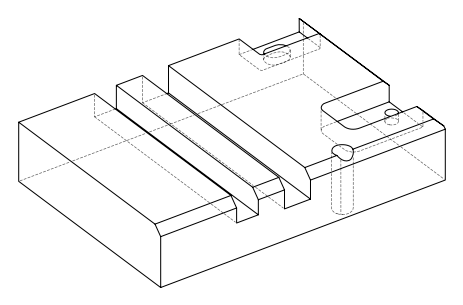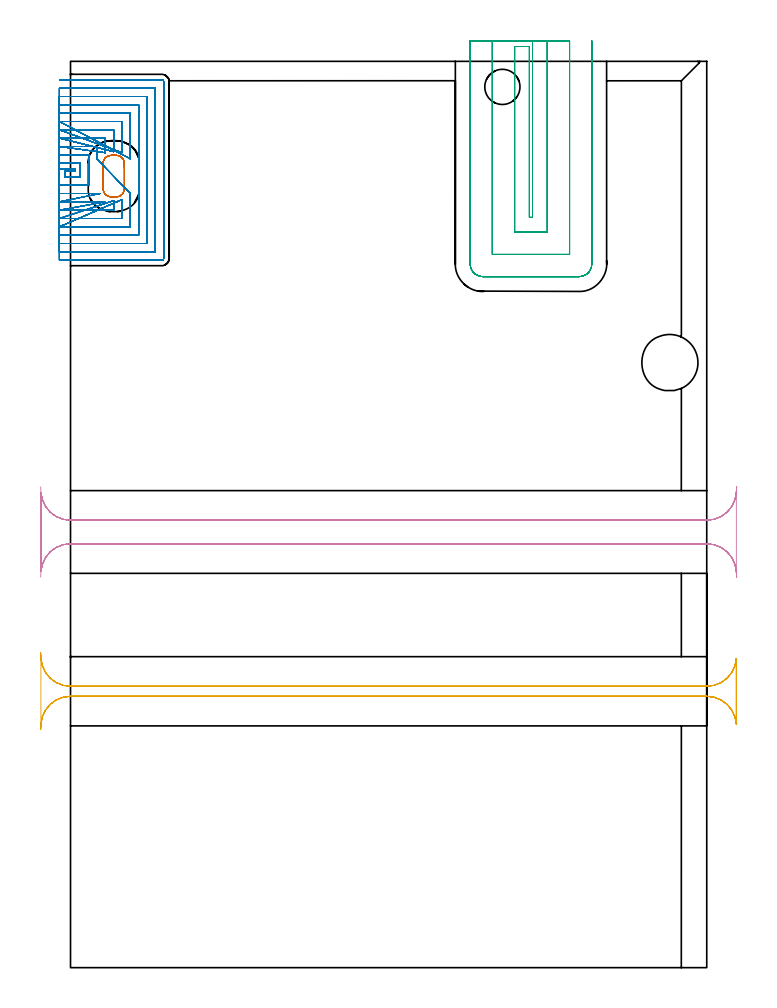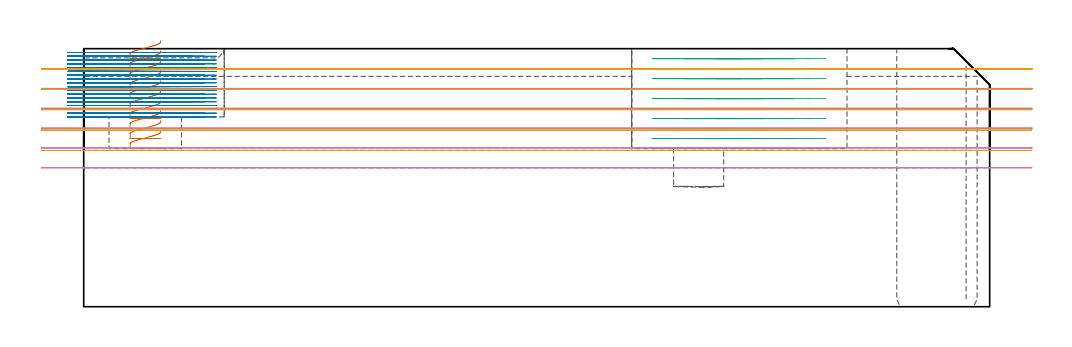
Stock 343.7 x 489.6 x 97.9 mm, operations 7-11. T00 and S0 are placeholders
(PLAN: 12 operations, 6 tool changes, 156.8 min)
(1 INDEXABLE_INSERT_DRILL_BLIND_HOLE_FROM_SOLID | STEP1POCKET | NXT0302_009 | 0.08 min | 14817 mm3)
(2 AREA_MILL | FG_CHAMFER_SURFACE | UGT0205_001 | 5.52 min | 12905 mm3)
(3 AREA_MILL_1 | FG_CHAMFER_SURFACE_1 | UGT0205_001 | 6.46 min | 11797 mm3)
(4 AREA_MILL_2 | FG_CHAMFER_SURFACE_2 | UGT0205_001 | 2.09 min | 5528 mm3)
(5 AREA_MILL_3 | FG_CHAMFER_SURFACE_3 | UGT0205_001 | 1.71 min | 3305 mm3)
(6 AREA_MILL_4 | FG_CHAMFER_SURFACE_4 | UGT0205_001 | 9.2 min | 21869 mm3)
(7 MILL_RECTANGULAR_POCKET | POCKET_RECTANGULAR_STRAIGHT | NXT0201_012 | Follow Part, ap 4, ae 75% | 2.29 min | 35015 mm3)
(8 MILL_SLOT | SLOT_PARTIAL_RECTANGULAR | NXT0201_008 | Follow Part, ap 1.5, ae 75% | 82.63 min | 118316 mm3)
(9 MILL_SLOT_1 | SLOT_PARTIAL_RECTANGULAR_1 | NXT0201_012 | Follow Part, ap 4, ae 75% | 23.84 min | 369933 mm3)
(10 MILL_RECTANGULAR_SLOT | SLOT_RECTANGULAR | UGT0201_004 | Follow Part, ap 8, ae 75% | 10.13 min | 693141 mm3)
(11 MILL_RECTANGULAR_SLOT_1 | SLOT_RECTANGULAR_1 | UGT0201_004 | Follow Part, ap 8, ae 75% | 8.37 min | 494891 mm3)
(12 MILL_THROUGH_HOLE_FROM_SOLID_MATERIAL | STEP1HOLE | NXT0201_007 | Circular | 4.45 min | 70496 mm3)
(TOOL NXT0302_009 | Index. Insert Drill 19mm [880-D1900L25-05] | D19 PA176 FL95 Z2)
(TOOL UGT0205_001 | Chamfer Mill 20 x 3 x 45 deg. | D20 FL50 Z2)
(TOOL NXT0201_012 | ENDMILL 16mm [2P460-1600-NA 1630] | D16 FL38 Z6)
(TOOL NXT0201_008 | ENDMILL 6mm [2P460-0600-NA 1630] | D6 FL26 Z6)
(TOOL UGT0201_004 | End Mill 32 mm | D32 FL53 Z6)
(TOOL NXT0201_007 | ENDMILL 25mm [R216.25-25050GCK54P 1620] | D25 R3 FL54 Z5)
(OP 7 MILL_RECTANGULAR_POCKET)
G17 G21 G94 G90
T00 M6
G54
G17 G0 G90 X29.1 Y432.388 S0 M3
G43 Z107.9 H1
Z100.9
G94 G1 Y434.4 Z100.361 F250.
Y434.61 Z100.305
X29.032 Y435.196 Z100.146
X28.887 Y435.769 Z99.988
X28.666 Y436.316 Z99.83
X28.374 Y436.829 Z99.672
X28.017 Y437.299 Z99.514
X27.599 Y437.717 Z99.355
X27.129 Y438.074 Z99.197
X26.616 Y438.366 Z99.039
X26.069 Y438.587 Z98.881
X25.496 Y438.732 Z98.723
X24.91 Y438.8 Z98.564
X21.79 Z97.728
X21.204 Y438.732 Z97.57
X20.631 Y438.587 Z97.412
X20.084 Y438.366 Z97.254
X19.571 Y438.074 Z97.096
X19.101 Y437.717 Z96.937
X18.683 Y437.299 Z96.779
X18.326 Y436.829 Z96.621
X18.034 Y436.316 Z96.463
X17.813 Y435.769 Z96.305
X17.668 Y435.196 Z96.146
X17.6 Y434.61 Z95.988
Y434.4 Z95.932
Y427.6 Z94.11
Y420.8 F500.
G3 X22. Y416.4 R4.4
G1 X24.7
G3 X29.1 Y420.8 R4.4
G1 Y434.4
G3 X24.7 Y438.8 R4.4
G1 X22.
G3 X17.6 Y434.4 R4.4
G1 Y427.6
Y426.6
G0 X29.1 Y432.388 Z97.11
G1 Y434.4 Z96.571 F250.
Y434.61 Z96.515
X29.032 Y435.196 Z96.356
X28.887 Y435.769 Z96.198
X28.666 Y436.316 Z96.04
X28.374 Y436.829 Z95.882
X28.017 Y437.299 Z95.724
X27.599 Y437.717 Z95.565
X27.129 Y438.074 Z95.407
X26.616 Y438.366 Z95.249
X26.069 Y438.587 Z95.091
X25.496 Y438.732 Z94.933
X24.91 Y438.8 Z94.774
X21.79 Z93.938
X21.204 Y438.732 Z93.78
X20.631 Y438.587 Z93.622
X20.084 Y438.366 Z93.464
X19.571 Y438.074 Z93.306
X19.101 Y437.717 Z93.147
X18.683 Y437.299 Z92.989
X18.326 Y436.829 Z92.831
X18.034 Y436.316 Z92.673
X17.813 Y435.769 Z92.515
X17.668 Y435.196 Z92.356
X17.6 Y434.61 Z92.198
Y434.4 Z92.142
Y427.6 Z90.32
Y420.8 F500.
G3 X22. Y416.4 R4.4
G1 X24.7
G3 X29.1 Y420.8 R4.4
G1 Y434.4
G3 X24.7 Y438.8 R4.4
G1 X22.
G3 X17.6 Y434.4 R4.4
G1 Y427.6
Y426.6
G0 X29.1 Y432.388 Z93.32
G1 Y434.4 Z92.781 F250.
Y434.61 Z92.725
X29.032 Y435.196 Z92.566
X28.887 Y435.769 Z92.408
X28.666 Y436.316 Z92.25
X28.374 Y436.829 Z92.092
X28.017 Y437.299 Z91.934
X27.599 Y437.717 Z91.775
X27.129 Y438.074 Z91.617
X26.616 Y438.366 Z91.459
X26.069 Y438.587 Z91.301
X25.496 Y438.732 Z91.143
X24.91 Y438.8 Z90.984
X21.79 Z90.148
X21.204 Y438.732 Z89.99
X20.631 Y438.587 Z89.832
X20.084 Y438.366 Z89.674
X19.571 Y438.074 Z89.516
X19.101 Y437.717 Z89.357
X18.683 Y437.299 Z89.199
X18.326 Y436.829 Z89.041
X18.034 Y436.316 Z88.883
X17.813 Y435.769 Z88.725
X17.668 Y435.196 Z88.566
X17.6 Y434.61 Z88.408
Y434.4 Z88.352
Y427.6 Z86.53
Y420.8 F500.
G3 X22. Y416.4 R4.4
G1 X24.7
G3 X29.1 Y420.8 R4.4
G1 Y434.4
G3 X24.7 Y438.8 R4.4
G1 X22.
G3 X17.6 Y434.4 R4.4
G1 Y427.6
Y426.6
G0 X29.1 Y432.388 Z89.53
G1 Y434.4 Z88.991 F250.
Y434.61 Z88.935
X29.032 Y435.196 Z88.776
X28.887 Y435.769 Z88.618
X28.666 Y436.316 Z88.46
X28.374 Y436.829 Z88.302
X28.017 Y437.299 Z88.144
X27.599 Y437.717 Z87.985
X27.129 Y438.074 Z87.827
X26.616 Y438.366 Z87.669
X26.069 Y438.587 Z87.511
X25.496 Y438.732 Z87.353
X24.91 Y438.8 Z87.194
X21.79 Z86.358
X21.204 Y438.732 Z86.2
X20.631 Y438.587 Z86.042
X20.084 Y438.366 Z85.884
X19.571 Y438.074 Z85.726
X19.101 Y437.717 Z85.567
X18.683 Y437.299 Z85.409
X18.326 Y436.829 Z85.251
X18.034 Y436.316 Z85.093
X17.813 Y435.769 Z84.935
X17.668 Y435.196 Z84.776
X17.6 Y434.61 Z84.618
Y434.4 Z84.562
Y427.6 Z82.74
Y420.8 F500.
G3 X22. Y416.4 R4.4
G1 X24.7
G3 X29.1 Y420.8 R4.4
G1 Y434.4
G3 X24.7 Y438.8 R4.4
G1 X22.
G3 X17.6 Y434.4 R4.4
G1 Y427.6
Y426.6
G0 X29.1 Y432.388 Z85.74
G1 Y434.4 Z85.201 F250.
Y434.61 Z85.145
X29.032 Y435.196 Z84.986
X28.887 Y435.769 Z84.828
X28.666 Y436.316 Z84.67
X28.374 Y436.829 Z84.512
X28.017 Y437.299 Z84.354
X27.599 Y437.717 Z84.195
X27.129 Y438.074 Z84.037
X26.616 Y438.366 Z83.879
X26.069 Y438.587 Z83.721
X25.496 Y438.732 Z83.563
X24.91 Y438.8 Z83.404
X21.79 Z82.568
X21.204 Y438.732 Z82.41
X20.631 Y438.587 Z82.252
X20.084 Y438.366 Z82.094
X19.571 Y438.074 Z81.936
X19.101 Y437.717 Z81.777
X18.683 Y437.299 Z81.619
X18.326 Y436.829 Z81.461
X18.034 Y436.316 Z81.303
X17.813 Y435.769 Z81.145
X17.668 Y435.196 Z80.986
X17.6 Y434.61 Z80.828
Y434.4 Z80.772
Y427.6 Z78.95
Y420.8 F500.
G3 X22. Y416.4 R4.4
G1 X24.7
G3 X29.1 Y420.8 R4.4
G1 Y434.4
G3 X24.7 Y438.8 R4.4
G1 X22.
G3 X17.6 Y434.4 R4.4
G1 Y427.6
Y426.6
G0 X29.1 Y432.388 Z81.95
G1 Y434.4 Z81.411 F250.
Y434.61 Z81.355
X29.032 Y435.196 Z81.196
X28.887 Y435.769 Z81.038
X28.666 Y436.316 Z80.88
X28.374 Y436.829 Z80.722
X28.017 Y437.299 Z80.564
X27.599 Y437.717 Z80.405
X27.129 Y438.074 Z80.247
X26.616 Y438.366 Z80.089
X26.069 Y438.587 Z79.931
X25.496 Y438.732 Z79.773
X24.91 Y438.8 Z79.614
X21.79 Z78.778
X21.204 Y438.732 Z78.62
X20.631 Y438.587 Z78.462
X20.084 Y438.366 Z78.304
X19.571 Y438.074 Z78.146
X19.101 Y437.717 Z77.987
X18.683 Y437.299 Z77.829
X18.326 Y436.829 Z77.671
X18.034 Y436.316 Z77.513
X17.813 Y435.769 Z77.355
X17.668 Y435.196 Z77.196
X17.6 Y434.61 Z77.038
Y434.4 Z76.982
Y427.6 Z75.16
Y420.8 F500.
G3 X22. Y416.4 R4.4
G1 X24.7
G3 X29.1 Y420.8 R4.4
G1 Y434.4
G3 X24.7 Y438.8 R4.4
G1 X22.
G3 X17.6 Y434.4 R4.4
G1 Y427.6
Y426.6
G0 X29.1 Y432.388 Z78.16
G1 Y434.4 Z77.621 F250.
Y434.61 Z77.565
X29.032 Y435.196 Z77.406
X28.887 Y435.769 Z77.248
X28.666 Y436.316 Z77.09
X28.374 Y436.829 Z76.932
X28.017 Y437.299 Z76.774
X27.599 Y437.717 Z76.615
X27.129 Y438.074 Z76.457
X26.616 Y438.366 Z76.299
X26.069 Y438.587 Z76.141
X25.496 Y438.732 Z75.983
X24.91 Y438.8 Z75.824
X21.79 Z74.988
X21.204 Y438.732 Z74.83
X20.631 Y438.587 Z74.672
X20.084 Y438.366 Z74.514
X19.571 Y438.074 Z74.356
X19.101 Y437.717 Z74.197
X18.683 Y437.299 Z74.039
X18.326 Y436.829 Z73.881
X18.034 Y436.316 Z73.723
X17.813 Y435.769 Z73.565
X17.668 Y435.196 Z73.406
X17.6 Y434.61 Z73.248
Y434.4 Z73.192
Y427.6 Z71.37
Y420.8 F500.
G3 X22. Y416.4 R4.4
G1 X24.7
G3 X29.1 Y420.8 R4.4
G1 Y434.4
G3 X24.7 Y438.8 R4.4
G1 X22.
G3 X17.6 Y434.4 R4.4
G1 Y427.6
Y426.6
G0 X29.1 Y432.388 Z74.37
G1 Y434.4 Z73.831 F250.
Y434.61 Z73.775
X29.032 Y435.196 Z73.616
X28.887 Y435.769 Z73.458
X28.666 Y436.316 Z73.3
X28.374 Y436.829 Z73.142
X28.017 Y437.299 Z72.984
X27.599 Y437.717 Z72.825
X27.129 Y438.074 Z72.667
X26.616 Y438.366 Z72.509
X26.069 Y438.587 Z72.351
X25.496 Y438.732 Z72.193
X24.91 Y438.8 Z72.034
X21.79 Z71.199
X21.204 Y438.732 Z71.04
X20.631 Y438.587 Z70.882
X20.084 Y438.366 Z70.724
X19.571 Y438.074 Z70.566
X19.101 Y437.717 Z70.407
X18.683 Y437.299 Z70.249
X18.326 Y436.829 Z70.091
X18.034 Y436.316 Z69.933
X17.813 Y435.769 Z69.775
X17.668 Y435.196 Z69.616
X17.6 Y434.61 Z69.458
Y434.4 Z69.402
Y427.6 Z67.58
Y420.8 F500.
G3 X22. Y416.4 R4.4
G1 X24.7
G3 X29.1 Y420.8 R4.4
G1 Y434.4
G3 X24.7 Y438.8 R4.4
G1 X22.
G3 X17.6 Y434.4 R4.4
G1 Y427.6
Y426.6
G0 X29.1 Y432.388 Z70.58
G1 Y434.4 Z70.041 F250.
Y434.61 Z69.985
X29.032 Y435.196 Z69.826
X28.887 Y435.769 Z69.668
X28.666 Y436.316 Z69.51
X28.374 Y436.829 Z69.352
X28.017 Y437.299 Z69.194
X27.599 Y437.717 Z69.035
X27.129 Y438.074 Z68.877
X26.616 Y438.366 Z68.719
X26.069 Y438.587 Z68.561
X25.496 Y438.732 Z68.403
X24.91 Y438.8 Z68.244
X21.79 Z67.409
X21.204 Y438.732 Z67.25
X20.631 Y438.587 Z67.092
X20.084 Y438.366 Z66.934
X19.571 Y438.074 Z66.776
X19.101 Y437.717 Z66.617
X18.683 Y437.299 Z66.459
X18.326 Y436.829 Z66.301
X18.034 Y436.316 Z66.143
X17.813 Y435.769 Z65.985
X17.668 Y435.196 Z65.826
X17.6 Y434.61 Z65.668
Y434.4 Z65.612
Y427.6 Z63.79
Y420.8 F500.
G3 X22. Y416.4 R4.4
G1 X24.7
G3 X29.1 Y420.8 R4.4
G1 Y434.4
G3 X24.7 Y438.8 R4.4
G1 X22.
G3 X17.6 Y434.4 R4.4
G1 Y427.6
Y426.6
G0 X29.1 Y432.388 Z66.79
G1 Y434.4 Z66.251 F250.
Y434.61 Z66.195
X29.032 Y435.196 Z66.036
X28.887 Y435.769 Z65.878
X28.666 Y436.316 Z65.72
X28.374 Y436.829 Z65.562
X28.017 Y437.299 Z65.404
X27.599 Y437.717 Z65.245
X27.129 Y438.074 Z65.087
X26.616 Y438.366 Z64.929
X26.069 Y438.587 Z64.771
X25.496 Y438.732 Z64.613
X24.91 Y438.8 Z64.454
X21.79 Z63.619
X21.204 Y438.732 Z63.46
X20.631 Y438.587 Z63.302
X20.084 Y438.366 Z63.144
X19.571 Y438.074 Z62.986
X19.101 Y437.717 Z62.828
X18.683 Y437.299 Z62.669
X18.326 Y436.829 Z62.511
X18.034 Y436.316 Z62.353
X17.813 Y435.769 Z62.195
X17.668 Y435.196 Z62.036
X17.6 Y434.61 Z61.878
Y434.4 Z61.822
Y427.6 Z60.
Y420.8 F500.
G3 X22. Y416.4 R4.4
G1 X24.7
G3 X29.1 Y420.8 R4.4
G1 Y434.4
G3 X24.7 Y438.8 R4.4
G1 X22.
G3 X17.6 Y434.4 R4.4
G1 Y427.6
Y426.6
G0 Z107.9
M5
M2
(OP 8 MILL_SLOT)
G17 G21 G94 G90
T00 M6
G54
G17 G0 G90 X-6. Y431.6 S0 M3
G43 Z107.9 H1
Z96.461
G94 G1 X-3. F250.
X2.3 F500.
Y430.2
X-3.
Y427.2
X5.3
Y434.6
X-3.
X-6. F250.
Y422.7
X-3.
X9.8 F500.
Y439.1
X-3.
X-6. F250.
Y418.2
X-3.
X12.968 F500.
X15.968 F250.
X-6. Y413.7 F500.
X-3. F250.
X15.831 F500.
X18.831 F250.
X-6. Y409.2 F500.
X-3. F250.
X23.3 F500.
Y411.4
Y414.4 F250.
X-6. Y404.7 F500.
X-3. F250.
X27.8 F500.
Y411.937
Y414.937 F250.
X-6. Y400.2 F500.
X-3. F250.
X32.3 F500.
Y415.27
Y418.27 F250.
X14.3 Y436.799 F500.
Y439.799 F250.
Y443.6 F500.
X-3.
X-6. F250.
X18.8 Y440.227 F500.
Y443.227 F250.
Y448.1 F500.
X-3.
X-6. F250.
X23.3 Y440.8 F500.
Y443.8 F250.
Y452.6 F500.
X-3.
X-6. F250.
X27.8 Y440.264 F500.
Y443.264 F250.
Y457.1 F500.
X-3.
X-6. F250.
X32.3 Y436.934 F500.
Y439.934 F250.
Y461.6 F500.
X-3.
X-6. F250.
Y395.7
X-3.
X36.8 F500.
Y466.1
X-3.
X-6. F250.
Y391.2
X-3.
X41.3 F500.
Y470.6
X-3.
X-6. F250.
Y386.7
X-3.
X45.8 F500.
Y475.1
X-3.
X-6. F250.
Y382.2
X-3.
X49.4 F500.
G3 X50.3 Y383.1 R0.9
G1 Y478.7
G3 X49.4 Y479.6 R0.9
G1 X-3.
X-6. F250.
G0 Y431.6 Z95.022
G1 X-3.
X2.3 F500.
Y430.2
X-3.
Y427.2
X5.3
Y434.6
X-3.
X-6. F250.
Y422.7
X-3.
X9.8 F500.
Y439.1
X-3.
X-6. F250.
Y418.2
X-3.
X12.968 F500.
X15.968 F250.
X-6. Y413.7 F500.
X-3. F250.
X15.831 F500.
X18.831 F250.
X-6. Y409.2 F500.
X-3. F250.
X23.3 F500.
Y411.4
Y414.4 F250.
X-6. Y404.7 F500.
X-3. F250.
X27.8 F500.
Y411.937
Y414.937 F250.
X-6. Y400.2 F500.
X-3. F250.
X32.3 F500.
Y415.27
Y418.27 F250.
X14.3 Y436.799 F500.
Y439.799 F250.
Y443.6 F500.
X-3.
X-6. F250.
X18.8 Y440.227 F500.
Y443.227 F250.
Y448.1 F500.
X-3.
X-6. F250.
X23.3 Y440.8 F500.
Y443.8 F250.
Y452.6 F500.
X-3.
X-6. F250.
X27.8 Y440.264 F500.
Y443.264 F250.
Y457.1 F500.
X-3.
X-6. F250.
X32.3 Y436.934 F500.
Y439.934 F250.
Y461.6 F500.
X-3.
X-6. F250.
Y395.7
X-3.
X36.8 F500.
Y466.1
X-3.
X-6. F250.
Y391.2
X-3.
X41.3 F500.
Y470.6
X-3.
X-6. F250.
Y386.7
X-3.
X45.8 F500.
Y475.1
X-3.
X-6. F250.
Y382.2
X-3.
X49.4 F500.
G3 X50.3 Y383.1 R0.9
G1 Y478.7
G3 X49.4 Y479.6 R0.9
G1 X-3.
X-6. F250.
G0 Y431.6 Z93.583
G1 X-3.
X2.3 F500.
Y430.2
X-3.
Y427.2
X5.3
Y434.6
X-3.
X-6. F250.
Y422.7
X-3.
X9.8 F500.
Y439.1
X-3.
X-6. F250.
Y418.2
X-3.
X12.968 F500.
X15.968 F250.
X-6. Y413.7 F500.
X-3. F250.
X15.832 F500.
X18.832 F250.
X-6. Y409.2 F500.
X-3. F250.
X23.3 F500.
Y411.4
Y414.4 F250.
X-6. Y404.7 F500.
X-3. F250.
X27.8 F500.
Y411.937
Y414.937 F250.
X-6. Y400.2 F500.
X-3. F250.
X32.3 F500.
Y415.27
Y418.27 F250.
X14.3 Y436.799 F500.
Y439.799 F250.
Y443.6 F500.
X-3.
X-6. F250.
X18.8 Y440.227 F500.
Y443.227 F250.
Y448.1 F500.
X-3.
X-6. F250.
X23.3 Y440.8 F500.
Y443.8 F250.
Y452.6 F500.
X-3.
X-6. F250.
X27.8 Y440.264 F500.
Y443.264 F250.
Y457.1 F500.
X-3.
X-6. F250.
X32.3 Y436.934 F500.
Y439.934 F250.
Y461.6 F500.
X-3.
X-6. F250.
Y395.7
X-3.
X36.8 F500.
Y466.1
X-3.
X-6. F250.
Y391.2
X-3.
X41.3 F500.
Y470.6
X-3.
X-6. F250.
Y386.7
X-3.
X45.8 F500.
Y475.1
X-3.
X-6. F250.
Y382.2
X-3.
X49.4 F500.
G3 X50.3 Y383.1 R0.9
G1 Y478.7
G3 X49.4 Y479.6 R0.9
G1 X-3.
X-6. F250.
G0 Y431.6 Z92.144
G1 X-3.
X2.3 F500.
Y430.2
X-3.
Y427.2
X5.3
Y434.6
X-3.
X-6. F250.
Y422.7
X-3.
X9.8 F500.
Y439.1
X-3.
X-6. F250.
Y418.2
X-3.
X12.968 F500.
X15.968 F250.
X-6. Y413.7 F500.
X-3. F250.
X15.832 F500.
X18.832 F250.
X-6. Y409.2 F500.
X-3. F250.
X23.3 F500.
Y411.4
Y414.4 F250.
X-6. Y404.7 F500.
X-3. F250.
X27.8 F500.
Y411.937
Y414.937 F250.
X-6. Y400.2 F500.
X-3. F250.
X32.3 F500.
Y415.27
Y418.27 F250.
X14.3 Y436.799 F500.
Y439.799 F250.
Y443.6 F500.
X-3.
X-6. F250.
X18.8 Y440.227 F500.
Y443.227 F250.
Y448.1 F500.
X-3.
X-6. F250.
X23.3 Y440.8 F500.
Y443.8 F250.
Y452.6 F500.
X-3.
X-6. F250.
X27.8 Y440.264 F500.
Y443.264 F250.
Y457.1 F500.
X-3.
X-6. F250.
X32.3 Y436.934 F500.
Y439.934 F250.
Y461.6 F500.
X-3.
X-6. F250.
Y395.7
X-3.
X36.8 F500.
Y466.1
X-3.
X-6. F250.
Y391.2
X-3.
X41.3 F500.
Y470.6
X-3.
X-6. F250.
Y386.7
X-3.
X45.8 F500.
Y475.1
X-3.
X-6. F250.
Y382.2
X-3.
X49.4 F500.
G3 X50.3 Y383.1 R0.9
G1 Y478.7
G3 X49.4 Y479.6 R0.9
G1 X-3.
X-6. F250.
G0 Y431.6 Z90.705
G1 X-3.
X2.3 F500.
Y430.2
X-3.
Y427.2
X5.3
Y434.6
X-3.
X-6. F250.
Y422.7
X-3.
X9.8 F500.
Y439.1
X-3.
X-6. F250.
Y418.2
X-3.
X12.968 F500.
X15.968 F250.
X-6. Y413.7 F500.
X-3. F250.
X15.831 F500.
X18.831 F250.
X-6. Y409.2 F500.
X-3. F250.
X23.3 F500.
Y411.4
Y414.4 F250.
X-6. Y404.7 F500.
X-3. F250.
X27.8 F500.
Y411.937
Y414.937 F250.
X-6. Y400.2 F500.
X-3. F250.
X32.3 F500.
Y415.27
Y418.27 F250.
X14.3 Y436.799 F500.
Y439.799 F250.
Y443.6 F500.
X-3.
X-6. F250.
X18.8 Y440.227 F500.
Y443.227 F250.
Y448.1 F500.
X-3.
X-6. F250.
X23.3 Y440.8 F500.
Y443.8 F250.
Y452.6 F500.
X-3.
X-6. F250.
X27.8 Y440.264 F500.
Y443.264 F250.
Y457.1 F500.
X-3.
X-6. F250.
X32.3 Y436.934 F500.
Y439.934 F250.
Y461.6 F500.
X-3.
X-6. F250.
Y395.7
X-3.
X36.8 F500.
Y466.1
X-3.
X-6. F250.
Y391.2
X-3.
X41.3 F500.
Y470.6
X-3.
X-6. F250.
Y386.7
X-3.
X45.8 F500.
Y475.1
X-3.
X-6. F250.
Y382.2
X-3.
X49.4 F500.
G3 X50.3 Y383.1 R0.9
G1 Y478.7
G3 X49.4 Y479.6 R0.9
G1 X-3.
X-6. F250.
G0 Y431.6 Z89.267
G1 X-3.
X2.3 F500.
Y430.2
X-3.
Y427.2
X5.3
Y434.6
X-3.
X-6. F250.
Y422.7
X-3.
X9.8 F500.
Y439.1
X-3.
X-6. F250.
Y418.2
X-3.
X12.968 F500.
X15.968 F250.
X-6. Y413.7 F500.
X-3. F250.
X15.831 F500.
X18.831 F250.
X-6. Y409.2 F500.
X-3. F250.
X23.3 F500.
Y411.4
Y414.4 F250.
X-6. Y404.7 F500.
X-3. F250.
X27.8 F500.
Y411.937
Y414.937 F250.
X-6. Y400.2 F500.
X-3. F250.
X32.3 F500.
Y415.27
Y418.27 F250.
X14.3 Y436.799 F500.
Y439.799 F250.
Y443.6 F500.
X-3.
X-6. F250.
X18.8 Y440.227 F500.
Y443.227 F250.
Y448.1 F500.
X-3.
X-6. F250.
X23.3 Y440.8 F500.
Y443.8 F250.
Y452.6 F500.
X-3.
X-6. F250.
X27.8 Y440.264 F500.
Y443.264 F250.
Y457.1 F500.
X-3.
X-6. F250.
X32.3 Y436.934 F500.
Y439.934 F250.
Y461.6 F500.
X-3.
X-6. F250.
Y395.7
X-3.
X36.8 F500.
Y466.1
X-3.
X-6. F250.
Y391.2
X-3.
X41.3 F500.
Y470.6
X-3.
X-6. F250.
Y386.7
X-3.
X45.8 F500.
Y475.1
X-3.
X-6. F250.
Y382.2
X-3.
X49.4 F500.
G3 X50.3 Y383.1 R0.9
G1 Y478.7
G3 X49.4 Y479.6 R0.9
G1 X-3.
X-6. F250.
G0 Y431.6 Z87.828
G1 X-3.
X2.3 F500.
Y430.2
X-3.
Y427.2
X5.3
Y434.6
X-3.
X-6. F250.
Y422.7
X-3.
X9.8 F500.
Y439.1
X-3.
X-6. F250.
Y418.2
X-3.
X12.968 F500.
X15.968 F250.
X-6. Y413.7 F500.
X-3. F250.
X15.831 F500.
X18.831 F250.
X-6. Y409.2 F500.
X-3. F250.
X23.3 F500.
Y411.4
Y414.4 F250.
X-6. Y404.7 F500.
X-3. F250.
X27.8 F500.
Y411.937
Y414.937 F250.
X-6. Y400.2 F500.
X-3. F250.
X32.3 F500.
Y415.27
Y418.27 F250.
X14.3 Y436.799 F500.
Y439.799 F250.
Y443.6 F500.
X-3.
X-6. F250.
X18.8 Y440.227 F500.
Y443.227 F250.
Y448.1 F500.
X-3.
X-6. F250.
X23.3 Y440.8 F500.
Y443.8 F250.
Y452.6 F500.
X-3.
X-6. F250.
X27.8 Y440.264 F500.
Y443.264 F250.
Y457.1 F500.
X-3.
X-6. F250.
X32.3 Y436.934 F500.
Y439.934 F250.
Y461.6 F500.
X-3.
X-6. F250.
Y395.7
X-3.
X36.8 F500.
Y466.1
X-3.
X-6. F250.
Y391.2
X-3.
X41.3 F500.
Y470.6
X-3.
X-6. F250.
Y386.7
X-3.
X45.8 F500.
Y475.1
X-3.
X-6. F250.
Y382.2
X-3.
X49.4 F500.
G3 X50.3 Y383.1 R0.9
G1 Y478.7
G3 X49.4 Y479.6 R0.9
G1 X-3.
X-6. F250.
G0 Y431.6 Z86.389
G1 X-3.
X2.3 F500.
Y430.2
X-3.
Y427.2
X5.3
Y434.6
X-3.
X-6. F250.
Y422.7
X-3.
X9.8 F500.
Y439.1
X-3.
X-6. F250.
Y418.2
X-3.
X12.968 F500.
X15.968 F250.
X-6. Y413.7 F500.
X-3. F250.
X15.831 F500.
X18.831 F250.
X-6. Y409.2 F500.
X-3. F250.
X23.3 F500.
Y411.4
Y414.4 F250.
X-6. Y404.7 F500.
X-3. F250.
X27.8 F500.
Y411.937
Y414.937 F250.
X-6. Y400.2 F500.
X-3. F250.
X32.3 F500.
Y415.27
Y418.27 F250.
X14.3 Y436.799 F500.
Y439.799 F250.
Y443.6 F500.
X-3.
X-6. F250.
X18.8 Y440.227 F500.
Y443.227 F250.
Y448.1 F500.
X-3.
X-6. F250.
X23.3 Y440.8 F500.
Y443.8 F250.
Y452.6 F500.
X-3.
X-6. F250.
X27.8 Y440.264 F500.
Y443.264 F250.
Y457.1 F500.
X-3.
X-6. F250.
X32.3 Y436.934 F500.
Y439.934 F250.
Y461.6 F500.
X-3.
X-6. F250.
Y395.7
X-3.
X36.8 F500.
Y466.1
X-3.
X-6. F250.
Y391.2
X-3.
X41.3 F500.
Y470.6
X-3.
X-6. F250.
Y386.7
X-3.
X45.8 F500.
Y475.1
X-3.
X-6. F250.
Y382.2
X-3.
X49.4 F500.
G3 X50.3 Y383.1 R0.9
G1 Y478.7
G3 X49.4 Y479.6 R0.9
G1 X-3.
X-6. F250.
G0 Y431.6 Z84.95
G1 X-3.
X2.3 F500.
Y430.2
X-3.
Y427.2
X5.3
Y434.6
X-3.
X-6. F250.
Y422.7
X-3.
X9.8 F500.
Y439.1
X-3.
X-6. F250.
Y418.2
X-3.
X12.968 F500.
X15.968 F250.
X-6. Y413.7 F500.
X-3. F250.
X15.831 F500.
X18.831 F250.
X-6. Y409.2 F500.
X-3. F250.
X23.3 F500.
Y411.4
Y414.4 F250.
X-6. Y404.7 F500.
X-3. F250.
X27.8 F500.
Y411.937
Y414.937 F250.
X-6. Y400.2 F500.
X-3. F250.
X32.3 F500.
Y415.27
Y418.27 F250.
X14.3 Y436.799 F500.
Y439.799 F250.
Y443.6 F500.
X-3.
X-6. F250.
X18.8 Y440.227 F500.
Y443.227 F250.
Y448.1 F500.
X-3.
X-6. F250.
X23.3 Y440.8 F500.
Y443.8 F250.
Y452.6 F500.
X-3.
X-6. F250.
X27.8 Y440.264 F500.
Y443.264 F250.
Y457.1 F500.
X-3.
X-6. F250.
X32.3 Y436.934 F500.
Y439.934 F250.
Y461.6 F500.
X-3.
X-6. F250.
Y395.7
X-3.
X36.8 F500.
Y466.1
X-3.
X-6. F250.
Y391.2
X-3.
X41.3 F500.
Y470.6
X-3.
X-6. F250.
Y386.7
X-3.
X45.8 F500.
Y475.1
X-3.
X-6. F250.
Y382.2
X-3.
X49.4 F500.
G3 X50.3 Y383.1 R0.9
G1 Y478.7
G3 X49.4 Y479.6 R0.9
G1 X-3.
X-6. F250.
G0 Y431.6 Z83.511
G1 X-3.
X2.3 F500.
Y430.2
X-3.
Y427.2
X5.3
Y434.6
X-3.
X-6. F250.
Y422.7
X-3.
X9.8 F500.
Y439.1
X-3.
X-6. F250.
Y418.2
X-3.
X12.968 F500.
X15.968 F250.
X-6. Y413.7 F500.
X-3. F250.
X15.831 F500.
X18.831 F250.
X-6. Y409.2 F500.
X-3. F250.
X23.3 F500.
Y411.4
Y414.4 F250.
X-6. Y404.7 F500.
X-3. F250.
X27.8 F500.
Y411.937
Y414.937 F250.
X-6. Y400.2 F500.
X-3. F250.
X32.3 F500.
Y415.27
Y418.27 F250.
X14.3 Y436.799 F500.
Y439.799 F250.
Y443.6 F500.
X-3.
X-6. F250.
X18.8 Y440.227 F500.
Y443.227 F250.
Y448.1 F500.
X-3.
X-6. F250.
X23.3 Y440.8 F500.
Y443.8 F250.
Y452.6 F500.
X-3.
X-6. F250.
X27.8 Y440.264 F500.
Y443.264 F250.
Y457.1 F500.
X-3.
X-6. F250.
X32.3 Y436.934 F500.
Y439.934 F250.
Y461.6 F500.
X-3.
X-6. F250.
Y395.7
X-3.
X36.8 F500.
Y466.1
X-3.
X-6. F250.
Y391.2
X-3.
X41.3 F500.
Y470.6
X-3.
X-6. F250.
Y386.7
X-3.
X45.8 F500.
Y475.1
X-3.
X-6. F250.
Y382.2
X-3.
X49.4 F500.
G3 X50.3 Y383.1 R0.9
G1 Y478.7
G3 X49.4 Y479.6 R0.9
G1 X-3.
X-6. F250.
G0 Y431.6 Z82.072
G1 X-3.
X2.3 F500.
Y430.2
X-3.
Y427.2
X5.3
Y434.6
X-3.
X-6. F250.
Y422.7
X-3.
X9.8 F500.
Y439.1
X-3.
X-6. F250.
Y418.2
X-3.
X12.968 F500.
X15.968 F250.
X-6. Y413.7 F500.
X-3. F250.
X15.831 F500.
X18.831 F250.
X-6. Y409.2 F500.
X-3. F250.
X23.3 F500.
Y411.4
Y414.4 F250.
X-6. Y404.7 F500.
X-3. F250.
X27.8 F500.
Y411.937
Y414.937 F250.
X-6. Y400.2 F500.
X-3. F250.
X32.3 F500.
Y415.27
Y418.27 F250.
X14.3 Y436.799 F500.
Y439.799 F250.
Y443.6 F500.
X-3.
X-6. F250.
X18.8 Y440.227 F500.
Y443.227 F250.
Y448.1 F500.
X-3.
X-6. F250.
X23.3 Y440.8 F500.
Y443.8 F250.
Y452.6 F500.
X-3.
X-6. F250.
X27.8 Y440.264 F500.
Y443.264 F250.
Y457.1 F500.
X-3.
X-6. F250.
X32.3 Y436.934 F500.
Y439.934 F250.
Y461.6 F500.
X-3.
X-6. F250.
Y395.7
X-3.
X36.8 F500.
Y466.1
X-3.
X-6. F250.
Y391.2
X-3.
X41.3 F500.
Y470.6
X-3.
X-6. F250.
Y386.7
X-3.
X45.8 F500.
Y475.1
X-3.
X-6. F250.
Y382.2
X-3.
X49.4 F500.
G3 X50.3 Y383.1 R0.9
G1 Y478.7
G3 X49.4 Y479.6 R0.9
G1 X-3.
X-6. F250.
G0 Y431.6 Z80.633
G1 X-3.
X2.3 F500.
Y430.2
X-3.
Y427.2
X5.3
Y434.6
X-3.
X-6. F250.
Y422.7
X-3.
X9.8 F500.
Y439.1
X-3.
X-6. F250.
Y418.2
X-3.
X12.968 F500.
X15.968 F250.
X-6. Y413.7 F500.
X-3. F250.
X15.831 F500.
X18.831 F250.
X-6. Y409.2 F500.
X-3. F250.
X23.3 F500.
Y411.4
Y414.4 F250.
X-6. Y404.7 F500.
X-3. F250.
X27.8 F500.
Y411.937
Y414.937 F250.
X-6. Y400.2 F500.
X-3. F250.
X32.3 F500.
Y415.27
Y418.27 F250.
X14.3 Y436.799 F500.
Y439.799 F250.
Y443.6 F500.
X-3.
X-6. F250.
X18.8 Y440.227 F500.
Y443.227 F250.
Y448.1 F500.
X-3.
X-6. F250.
X23.3 Y440.8 F500.
Y443.8 F250.
Y452.6 F500.
X-3.
X-6. F250.
X27.8 Y440.264 F500.
Y443.264 F250.
Y457.1 F500.
X-3.
X-6. F250.
X32.3 Y436.934 F500.
Y439.934 F250.
Y461.6 F500.
X-3.
X-6. F250.
Y395.7
X-3.
X36.8 F500.
Y466.1
X-3.
X-6. F250.
Y391.2
X-3.
X41.3 F500.
Y470.6
X-3.
X-6. F250.
Y386.7
X-3.
X45.8 F500.
Y475.1
X-3.
X-6. F250.
Y382.2
X-3.
X49.4 F500.
G3 X50.3 Y383.1 R0.9
G1 Y478.7
G3 X49.4 Y479.6 R0.9
G1 X-3.
X-6. F250.
G0 Y431.6 Z79.194
G1 X-3.
X2.3 F500.
Y430.2
X-3.
Y427.2
X5.3
Y434.6
X-3.
X-6. F250.
Y422.7
X-3.
X9.8 F500.
Y439.1
X-3.
X-6. F250.
Y418.2
X-3.
X12.968 F500.
X15.968 F250.
X-6. Y413.7 F500.
X-3. F250.
X15.831 F500.
X18.831 F250.
X-6. Y409.2 F500.
X-3. F250.
X23.3 F500.
Y411.4
Y414.4 F250.
X-6. Y404.7 F500.
X-3. F250.
X27.8 F500.
Y411.937
Y414.937 F250.
X-6. Y400.2 F500.
X-3. F250.
X32.3 F500.
Y415.27
Y418.27 F250.
X14.3 Y436.799 F500.
Y439.799 F250.
Y443.6 F500.
X-3.
X-6. F250.
X18.8 Y440.227 F500.
Y443.227 F250.
Y448.1 F500.
X-3.
X-6. F250.
X23.3 Y440.8 F500.
Y443.8 F250.
Y452.6 F500.
X-3.
X-6. F250.
X27.8 Y440.264 F500.
Y443.264 F250.
Y457.1 F500.
X-3.
X-6. F250.
X32.3 Y436.934 F500.
Y439.934 F250.
Y461.6 F500.
X-3.
X-6. F250.
Y395.7
X-3.
X36.8 F500.
Y466.1
X-3.
X-6. F250.
Y391.2
X-3.
X41.3 F500.
Y470.6
X-3.
X-6. F250.
Y386.7
X-3.
X45.8 F500.
Y475.1
X-3.
X-6. F250.
Y382.2
X-3.
X49.4 F500.
G3 X50.3 Y383.1 R0.9
G1 Y478.7
G3 X49.4 Y479.6 R0.9
G1 X-3.
X-6. F250.
G0 Y431.6 Z77.756
G1 X-3.
X2.3 F500.
Y430.2
X-3.
Y427.2
X5.3
Y434.6
X-3.
X-6. F250.
Y422.7
X-3.
X9.8 F500.
Y439.1
X-3.
X-6. F250.
Y418.2
X-3.
X12.968 F500.
X15.968 F250.
X-6. Y413.7 F500.
X-3. F250.
X15.831 F500.
X18.831 F250.
X-6. Y409.2 F500.
X-3. F250.
X23.3 F500.
Y411.4
Y414.4 F250.
X-6. Y404.7 F500.
X-3. F250.
X27.8 F500.
Y411.937
Y414.937 F250.
X-6. Y400.2 F500.
X-3. F250.
X32.3 F500.
Y415.27
Y418.27 F250.
X14.3 Y436.799 F500.
Y439.799 F250.
Y443.6 F500.
X-3.
X-6. F250.
X18.8 Y440.227 F500.
Y443.227 F250.
Y448.1 F500.
X-3.
X-6. F250.
X23.3 Y440.8 F500.
Y443.8 F250.
Y452.6 F500.
X-3.
X-6. F250.
X27.8 Y440.264 F500.
Y443.264 F250.
Y457.1 F500.
X-3.
X-6. F250.
X32.3 Y436.934 F500.
Y439.934 F250.
Y461.6 F500.
X-3.
X-6. F250.
Y395.7
X-3.
X36.8 F500.
Y466.1
X-3.
X-6. F250.
Y391.2
X-3.
X41.3 F500.
Y470.6
X-3.
X-6. F250.
Y386.7
X-3.
X45.8 F500.
Y475.1
X-3.
X-6. F250.
Y382.2
X-3.
X49.4 F500.
G3 X50.3 Y383.1 R0.9
G1 Y478.7
G3 X49.4 Y479.6 R0.9
G1 X-3.
X-6. F250.
G0 Y431.6 Z76.317
G1 X-3.
X2.3 F500.
Y430.2
X-3.
Y427.2
X5.3
Y434.6
X-3.
X-6. F250.
Y422.7
X-3.
X9.8 F500.
Y439.1
X-3.
X-6. F250.
Y418.2
X-3.
X12.968 F500.
X15.968 F250.
X-6. Y413.7 F500.
X-3. F250.
X15.831 F500.
X18.831 F250.
X-6. Y409.2 F500.
X-3. F250.
X23.3 F500.
Y411.4
Y414.4 F250.
X-6. Y404.7 F500.
X-3. F250.
X27.8 F500.
Y411.937
Y414.937 F250.
X-6. Y400.2 F500.
X-3. F250.
X32.3 F500.
Y415.27
Y418.27 F250.
X14.3 Y436.799 F500.
Y439.799 F250.
Y443.6 F500.
X-3.
X-6. F250.
X18.8 Y440.227 F500.
Y443.227 F250.
Y448.1 F500.
X-3.
X-6. F250.
X23.3 Y440.8 F500.
Y443.8 F250.
Y452.6 F500.
X-3.
X-6. F250.
X27.8 Y440.264 F500.
Y443.264 F250.
Y457.1 F500.
X-3.
X-6. F250.
X32.3 Y436.934 F500.
Y439.934 F250.
Y461.6 F500.
X-3.
X-6. F250.
Y395.7
X-3.
X36.8 F500.
Y466.1
X-3.
X-6. F250.
Y391.2
X-3.
X41.3 F500.
Y470.6
X-3.
X-6. F250.
Y386.7
X-3.
X45.8 F500.
Y475.1
X-3.
X-6. F250.
Y382.2
X-3.
X49.4 F500.
G3 X50.3 Y383.1 R0.9
G1 Y478.7
G3 X49.4 Y479.6 R0.9
G1 X-3.
X-6. F250.
G0 Y431.6 Z74.878
G1 X-3.
X2.3 F500.
Y430.2
X-3.
Y427.2
X5.3
Y434.6
X-3.
X-6. F250.
Y422.7
X-3.
X9.8 F500.
Y439.1
X-3.
X-6. F250.
Y418.2
X-3.
X12.968 F500.
X15.968 F250.
X-6. Y413.7 F500.
X-3. F250.
X15.831 F500.
X18.831 F250.
X-6. Y409.2 F500.
X-3. F250.
X23.3 F500.
Y411.4
Y414.4 F250.
X-6. Y404.7 F500.
X-3. F250.
X27.8 F500.
Y411.937
Y414.937 F250.
X-6. Y400.2 F500.
X-3. F250.
X32.3 F500.
Y415.27
Y418.27 F250.
X14.3 Y436.799 F500.
Y439.799 F250.
Y443.6 F500.
X-3.
X-6. F250.
X18.8 Y440.227 F500.
Y443.227 F250.
Y448.1 F500.
X-3.
X-6. F250.
X23.3 Y440.8 F500.
Y443.8 F250.
Y452.6 F500.
X-3.
X-6. F250.
X27.8 Y440.263 F500.
Y443.263 F250.
Y457.1 F500.
X-3.
X-6. F250.
X32.3 Y436.934 F500.
Y439.934 F250.
Y461.6 F500.
X-3.
X-6. F250.
Y395.7
X-3.
X36.8 F500.
Y466.1
X-3.
X-6. F250.
Y391.2
X-3.
X41.3 F500.
Y470.6
X-3.
X-6. F250.
Y386.7
X-3.
X45.8 F500.
Y475.1
X-3.
X-6. F250.
Y382.2
X-3.
X49.4 F500.
G3 X50.3 Y383.1 R0.9
G1 Y478.7
G3 X49.4 Y479.6 R0.9
G1 X-3.
X-6. F250.
G0 Y431.6 Z73.439
G1 X-3.
X2.3 F500.
Y430.2
X-3.
Y427.2
X5.3
Y434.6
X-3.
X-6. F250.
Y422.7
X-3.
X9.8 F500.
Y439.1
X-3.
X-6. F250.
Y418.2
X-3.
X12.968 F500.
X15.968 F250.
X-6. Y413.7 F500.
X-3. F250.
X15.831 F500.
X18.831 F250.
X-6. Y409.2 F500.
X-3. F250.
X23.3 F500.
Y411.4
Y414.4 F250.
X-6. Y404.7 F500.
X-3. F250.
X27.8 F500.
Y411.937
Y414.937 F250.
X-6. Y400.2 F500.
X-3. F250.
X32.3 F500.
Y415.27
Y418.27 F250.
X14.3 Y436.799 F500.
Y439.799 F250.
Y443.6 F500.
X-3.
X-6. F250.
X18.8 Y440.227 F500.
Y443.227 F250.
Y448.1 F500.
X-3.
X-6. F250.
X23.3 Y440.8 F500.
Y443.8 F250.
Y452.6 F500.
X-3.
X-6. F250.
X27.8 Y440.263 F500.
Y443.263 F250.
Y457.1 F500.
X-3.
X-6. F250.
X32.3 Y436.934 F500.
Y439.934 F250.
Y461.6 F500.
X-3.
X-6. F250.
Y395.7
X-3.
X36.8 F500.
Y466.1
X-3.
X-6. F250.
Y391.2
X-3.
X41.3 F500.
Y470.6
X-3.
X-6. F250.
Y386.7
X-3.
X45.8 F500.
Y475.1
X-3.
X-6. F250.
Y382.2
X-3.
X49.4 F500.
G3 X50.3 Y383.1 R0.9
G1 Y478.7
G3 X49.4 Y479.6 R0.9
G1 X-3.
X-6. F250.
G0 Y431.6 Z72.
G1 X-3.
X2.3 F500.
Y430.2
X-3.
Y427.2
X5.3
Y434.6
X-3.
X-6. F250.
Y422.7
X-3.
X9.8 F500.
Y439.1
X-3.
X-6. F250.
Y418.2
X-3.
X12.968 F500.
X15.968 F250.
X-6. Y413.7 F500.
X-3. F250.
X15.831 F500.
X18.831 F250.
X-6. Y409.2 F500.
X-3. F250.
X23.3 F500.
Y411.4
Y414.4 F250.
X-6. Y404.7 F500.
X-3. F250.
X27.8 F500.
Y411.937
Y414.937 F250.
X-6. Y400.2 F500.
X-3. F250.
X32.3 F500.
Y415.27
Y418.27 F250.
X14.3 Y436.799 F500.
Y439.799 F250.
Y443.6 F500.
X-3.
X-6. F250.
X18.8 Y440.227 F500.
Y443.227 F250.
Y448.1 F500.
X-3.
X-6. F250.
X23.3 Y440.8 F500.
Y443.8 F250.
Y452.6 F500.
X-3.
X-6. F250.
X27.8 Y440.263 F500.
Y443.263 F250.
Y457.1 F500.
X-3.
X-6. F250.
X32.3 Y436.934 F500.
Y439.934 F250.
Y461.6 F500.
X-3.
X-6. F250.
Y395.7
X-3.
X36.8 F500.
Y466.1
X-3.
X-6. F250.
Y391.2
X-3.
X41.3 F500.
Y470.6
X-3.
X-6. F250.
Y386.7
X-3.
X45.8 F500.
Y475.1
X-3.
X-6. F250.
Y382.2
X-3.
X49.4 F500.
G3 X50.3 Y383.1 R0.9
G1 Y478.7
G3 X49.4 Y479.6 R0.9
G1 X-3.
X-6. F250.
G0 Z107.9
M5
M2
(OP 9 MILL_SLOT_1)
G17 G21 G94 G90
T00 M6
G54
G17 G0 G90 X249.6 Y500.6 S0 M3
G43 Z107.9 H1
Z94.11
G94 G1 Y497.6 F250.
Y405.3 F500.
X247.9
Y497.6
X239.9
Y397.3
X257.6
Y497.6
Y500.6 F250.
X227.9
Y497.6
Y385.3 F500.
X269.6
Y497.6
Y500.6 F250.
X215.9 Y500.599
Y497.599
Y380.1 F500.
G3 X222.7 Y373.3 R6.8
G1 X274.8
G3 X281.6 Y380.1 R6.8
G1 Y497.599
Y500.599 F250.
G0 X249.6 Y500.6 Z90.32
G1 Y497.6
Y405.3 F500.
X247.9
Y497.6
X239.9
Y397.3
X257.6
Y497.6
Y500.6 F250.
X227.9
Y497.6
Y385.3 F500.
X269.6
Y497.6
Y500.6 F250.
X215.9
Y497.6
Y380.1 F500.
G3 X222.7 Y373.3 R6.8
G1 X274.8
G3 X281.6 Y380.1 R6.8
G1 Y497.6
Y500.6 F250.
G0 X249.6 Z86.53
G1 Y497.6
Y405.3 F500.
X247.9
Y497.6
X239.9
Y397.3
X257.6
Y497.6
Y500.6 F250.
X227.9
Y497.6
Y385.3 F500.
X269.6
Y497.6
Y500.6 F250.
X215.9
Y497.6
Y380.1 F500.
G3 X222.7 Y373.3 R6.8
G1 X274.8
G3 X281.6 Y380.1 R6.8
G1 Y497.6
Y500.6 F250.
G0 X249.6 Z82.74
G1 Y497.6
Y405.3 F500.
X247.9
Y497.6
X239.9
Y397.3
X257.6
Y497.6
Y500.6 F250.
X227.9
Y497.6
Y385.3 F500.
X269.6
Y497.6
Y500.6 F250.
X215.9
Y497.6
Y380.1 F500.
G3 X222.7 Y373.3 R6.8
G1 X274.8
G3 X281.6 Y380.1 R6.8
G1 Y497.6
Y500.6 F250.
G0 X249.6 Z78.95
G1 Y497.6
Y405.3 F500.
X247.9
Y497.6
X239.9
Y397.3
X257.6
Y497.6
Y500.6 F250.
X227.9
Y497.6
Y385.3 F500.
X269.6
Y497.6
Y500.6 F250.
X215.9
Y497.6
Y380.1 F500.
G3 X222.7 Y373.3 R6.8
G1 X274.8
G3 X281.6 Y380.1 R6.8
G1 Y497.6
Y500.6 F250.
G0 X249.6 Z75.16
G1 Y497.6
Y405.3 F500.
X247.9
Y497.6
X239.9
Y397.3
X257.6
Y497.6
Y500.6 F250.
X227.9
Y497.6
Y385.3 F500.
X269.6
Y497.6
Y500.6 F250.
X215.9
Y497.6
Y380.1 F500.
G3 X222.7 Y373.3 R6.8
G1 X274.8
G3 X281.6 Y380.1 R6.8
G1 Y497.6
Y500.6 F250.
G0 X249.6 Z71.37
G1 Y497.6
Y405.3 F500.
X247.9
Y497.6
X239.9
Y397.3
X257.6
Y497.6
Y500.6 F250.
X227.9
Y497.6
Y385.3 F500.
X269.6
Y497.6
Y500.6 F250.
X215.9
Y497.6
Y380.1 F500.
G3 X222.7 Y373.3 R6.8
G1 X274.8
G3 X281.6 Y380.1 R6.8
G1 Y497.6
Y500.6 F250.
G0 X249.6 Z67.58
G1 Y497.6
Y405.3 F500.
X247.9
Y497.6
X239.9
Y397.3
X257.6
Y497.6
Y500.6 F250.
X227.9
Y497.6
Y385.3 F500.
X269.6
Y497.6
Y500.6 F250.
X215.9
Y497.6
Y380.1 F500.
G3 X222.7 Y373.3 R6.8
G1 X274.8
G3 X281.6 Y380.1 R6.8
G1 Y497.6
Y500.6 F250.
G0 X249.6 Z63.79
G1 Y497.6
Y405.3 F500.
X247.9
Y497.6
X239.9
Y397.3
X257.6
Y497.6
Y500.6 F250.
X227.9
Y497.6
Y385.3 F500.
X269.6
Y497.6
Y500.6 F250.
X215.9
Y497.6
Y380.1 F500.
G3 X222.7 Y373.3 R6.8
G1 X274.8
G3 X281.6 Y380.1 R6.8
G1 Y497.6
Y500.6 F250.
G0 X249.6 Z60.
G1 Y497.6
Y405.3 F500.
X247.9
Y497.6
X239.9
Y397.3
X257.6
Y497.6
Y500.6 F250.
X227.9
Y497.6
Y385.3 F500.
X269.6
Y497.6
Y500.6 F250.
X215.9
Y497.6
Y380.1 F500.
G3 X222.7 Y373.3 R6.8
G1 X274.8
G3 X281.6 Y380.1 R6.8
G1 Y497.6
Y500.6 F250.
G0 Z107.9
M5
M2
(OP 10 MILL_RECTANGULAR_SLOT)
G17 G21 G94 G90
T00 M6
G54
G17 G0 G90 X359.952 Y256.771 S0 M3
G43 Z107.9 H0
Z90.367
G94 G1 X359.232 Y253.858 F250.
G2 X343.7 Y241.7 R16. F500.
G1 X0.
G2 X-15.97 Y256.721 R16.
G1 X-16.
Y213.979
X-15.97
G2 X0. Y229. R16.
G1 X343.7
G2 X359.238 Y216.816 R16.
G1 X359.954 Y213.903 F250.
G0 X359.854 Y259.715 Z82.833
G1 X359.67 Y256.72
G2 X343.7 Y241.7 R16. F500.
G1 X0.
G2 X-15.97 Y256.721 R16.
G1 X-16.
Y213.979
X-15.97
G2 X0. Y229. R16.
G1 X343.7
G2 X359.67 Y213.98 R16.
G1 X359.854 Y210.985 F250.
G0 Y259.715 Z75.3
G1 X359.67 Y256.72
G2 X343.7 Y241.7 R16. F500.
G1 X0.
G2 X-15.97 Y256.721 R16.
G1 X-16.
Y213.979
X-15.97
G2 X0. Y229. R16.
G1 X343.7
G2 X359.67 Y213.98 R16.
G1 X359.854 Y210.985 F250.
G0 Y259.715 Z67.767
G1 X359.67 Y256.72
G2 X343.7 Y241.7 R16. F500.
G1 X0.
G2 X-15.97 Y256.721 R16.
G1 X-16.
Y213.979
X-15.97
G2 X0. Y229. R16.
G1 X343.7
G2 X359.67 Y213.98 R16.
G1 X359.854 Y210.985 F250.
G0 Y259.715 Z60.233
G1 X359.67 Y256.72
G2 X343.7 Y241.7 R16. F500.
G1 X0.
G2 X-15.97 Y256.721 R16.
G1 X-16.
Y213.979
X-15.97
G2 X0. Y229. R16.
G1 X343.7
G2 X359.67 Y213.98 R16.
G1 X359.854 Y210.985 F250.
G0 Z107.9
X-16.154
Z52.7
G1 X-15.97 Y213.979
G2 X0. Y229. R16. F500.
G1 X343.7
G2 X359.67 Y213.98 R16.
G1 X359.7
Y256.72
X359.67
G2 X343.7 Y241.7 R16.
G1 X0.
G2 X-15.97 Y256.721 R16.
G1 X-16.154 Y259.715 F250.
G0 Z107.9
M5
M2
(OP 11 MILL_RECTANGULAR_SLOT_1)
G17 G21 G94 G90
T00 M6
G54
G17 G0 G90 X359.957 Y167.167 S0 M3
G43 Z107.9 H0
Z90.18
G94 G1 X359.254 Y164.25 F250.
G2 X343.7 Y152. R16. F500.
G1 X0.
G2 X-15.97 Y167.021 R16.
G1 X-16.
Y131.579
X-15.97
G2 X0. Y146.6 R16.
G1 X343.7
G2 X359.253 Y134.355 R16.
G1 X359.957 Y131.439 F250.
G0 Z107.9
X-16.154 Y128.585
Z82.46
G1 X-15.97 Y131.579
G2 X0. Y146.6 R16. F500.
G1 X343.7
G2 X359.67 Y131.58 R16.
G1 X359.7
Y167.02
X359.67
G2 X343.7 Y152. R16.
G1 X0.
G2 X-15.97 Y167.021 R16.
G1 X-16.154 Y170.015 F250.
G0 Y128.585 Z74.74
G1 X-15.97 Y131.579
G2 X0. Y146.6 R16. F500.
G1 X343.7
G2 X359.67 Y131.58 R16.
G1 X359.7
Y167.02
X359.67
G2 X343.7 Y152. R16.
G1 X0.
G2 X-15.97 Y167.021 R16.
G1 X-16.154 Y170.015 F250.
G0 Y128.585 Z67.02
G1 X-15.97 Y131.579
G2 X0. Y146.6 R16. F500.
G1 X343.7
G2 X359.67 Y131.58 R16.
G1 X359.7
Y167.02
X359.67
G2 X343.7 Y152. R16.
G1 X0.
G2 X-15.97 Y167.021 R16.
G1 X-16.154 Y170.015 F250.
G0 Y128.585 Z59.3
G1 X-15.97 Y131.579
G2 X0. Y146.6 R16. F500.
G1 X343.7
G2 X359.67 Y131.58 R16.
G1 X359.7
Y167.02
X359.67
G2 X343.7 Y152. R16.
G1 X0.
G2 X-15.97 Y167.021 R16.
G1 X-16.154 Y170.015 F250.
G0 Z107.9
M5
M2
